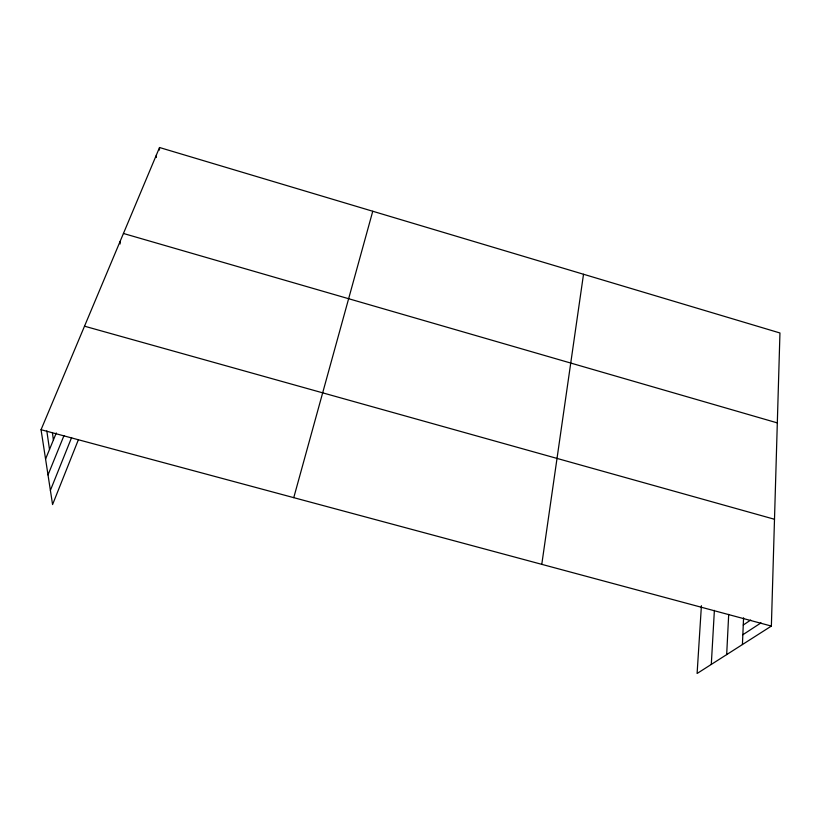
<?xml version="1.0" encoding="UTF-8"?>
<svg xmlns="http://www.w3.org/2000/svg" width="821" height="821" viewBox="0 0 821 821"><rect width="100%" height="100%" fill="white"/><g stroke="black" fill="none" stroke-linecap="round" stroke-linejoin="round"><path stroke-width="1.23" d="M156.339 157.499L156.401 154.964M159.459 150.058L159.531 147.513L779.95 332.977L771.371 626.074L697.101 673.487L701.411 605.703M742.42 644.557L743.569 617.803M726.677 654.604L728.699 614.395M711.294 664.425L714.383 610.383M541.778 564.345L583.515 274.255M293.754 497.659L372.755 211.254M78.313 439.912L52.575 504.566L41.05 429.711L159.531 147.513M50.389 490.363L71.622 437.531M48.008 474.907L63.966 435.643M45.566 459.042L56.29 432.954M743.262 625.027L750.702 620.04M742.841 634.746L760.995 622.872M41.05 429.711L771.371 626.074M84.512 326.194L774.49 519.272M123.437 233.472L777.313 422.897M46.818 430.933L49.506 449.467M52.38 432.493L53.396 439.994M120.071 241.497L120.112 243.981"/></g></svg>
